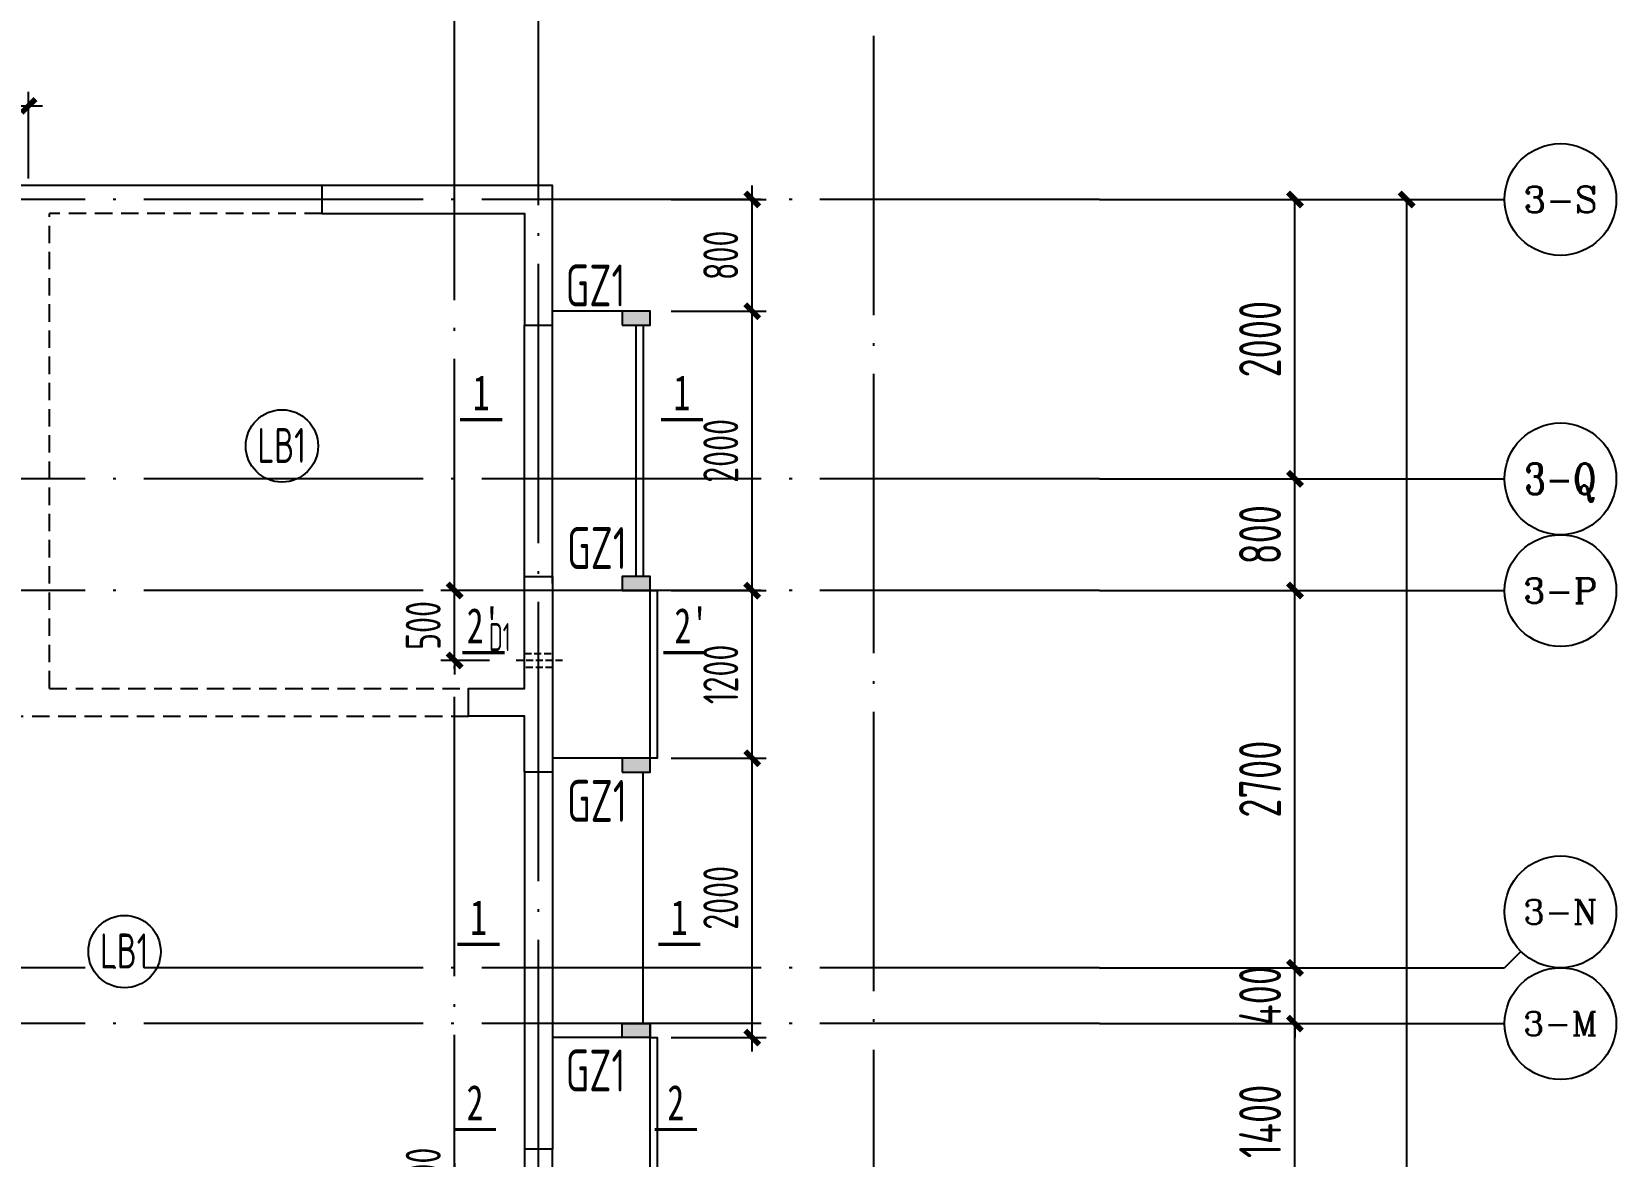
# Model space of a CAD drawing. Extents: x -173820 to 521180, y -715739 to 158231.
# Drawn here: x 36728 to 48070, y -96469 to -88418 of the extents above; entities that cross this region are included whole.
import ezdxf
from ezdxf.enums import TextEntityAlignment as Align

# ---------------------------------------------------------------- set-up
doc = ezdxf.new("R2010")
doc.units = 0
doc.header["$LTSCALE"] = 1000
for name, pattern in [('CONTINOUS', [0]), ('DASH', [0.35, 0.25, -0.1]), ('DOTE', [2.42, 2, -0.2, 0.02, -0.2]), ('HIDDEN2', [0.1875, 0.125, -0.0625])]:
    doc.linetypes.add(name, pattern=pattern)
for name, color, linetype in [('A-线脚看线', 9, 'Continuous'), ('A-设备穿墙洞', 161, 'Continuous'), ('AXIS', 1, 'DOTE'), ('AXIS_TEXT', 7, 'Continuous'), ('DIM', 3, 'Continuous'), ('DIM1', 3, 'Continuous'), ('填充', 8, 'Continuous'), ('墙', 6, 'Continuous'), ('挑板', 3, 'Continuous'), ('柱', 2, 'Continuous'), ('梁', 4, 'HIDDEN2'), ('模板线', 3, 'Continuous'), ('钢筋_文字', 7, 'Continuous'), ('钢筋长度标注', 7, 'Continuous')]:
    doc.layers.add(name, color=color, linetype=linetype)
doc.styles.add('_TCH_AXIS', font='COMPLEX', dxfattribs={"bigfont": 'GBCBIG'})
doc.styles.add('COMPLEX', font='COMPLEX')
doc.styles.add('TSSD_BOLD', font='tssdeng2.shx', dxfattribs={"width": 0.7, "height": 250, "bigfont": 'CHINA.shx'})
doc.styles.add('TSSD_Dimension', font='tssdeng.shx', dxfattribs={"width": 0.7, "bigfont": 'Hztxt.shx'})
doc.styles.add('zzt', font='tssdeng.shx', dxfattribs={"width": 0.7, "height": 300, "bigfont": 'tssdchn.shx'})
doc.styles.add('黑体', font='simhei.ttf', dxfattribs={"width": 0.8})
doc.dimstyles.new('DIM_1_100', dxfattribs={"dimtxt": 300, "dimasz": 100, "dimexe": 200, "dimexo": 50, "dimgap": 100, "dimtad": 1, "dimdec": 0, "dimzin": 0, "dimdsep": 46, "dimtxsty": 'zzt', "dimblk": 'ARCHTICK', "dimcen": 0, "dimclrt": 7, "dimadec": 0, "dimazin": 0, "dimtfac": 1, "dimtdec": 0, "dimtix": 1, "dimtmove": 2, "dimatfit": 0, "dimldrblk": 'ARCHTICK', "dimfxl": 0, "dimtolj": 1, "dimarcsym": 0})
doc.dimstyles.new('TSSD_100_100', dxfattribs={"dimtxt": 250, "dimasz": 100, "dimexe": 100, "dimexo": 250, "dimgap": 100, "dimtad": 1, "dimdec": 0, "dimzin": 0, "dimdsep": 46, "dimtxsty": 'TSSD_Dimension', "dimblk": 'ARCHTICK', "dimcen": 0, "dimdle": 100, "dimclrd": 3, "dimclre": 3, "dimclrt": 7, "dimadec": 0, "dimazin": 0, "dimtfac": 1, "dimtdec": 0, "dimtix": 1, "dimtmove": 2, "dimatfit": 3, "dimfxl": 0, "dimtolj": 1, "dimtzin": 0, "dimarcsym": 0})

# ---------------------------------------------------------------- blocks, each defined once
blk = doc.blocks.new('$1785032')
at = {"layer": '墙', "elevation": 0}
for points in [[(45800, 20900), (45800, 21900), (44150, 21900), (44150, 21700), (45600, 21700), (45600, 20900)], [(45800, 19100), (45800, 17700), (45600, 17700), (45600, 18100), (45200, 18100), (45200, 18300), (45600, 18300), (45600, 19100)], [(45800, 14400), (45800, 15000), (45600, 15000), (45600, 14600), (44150, 14600), (44150, 14400), (45000, 14400), (45000, 14300), (45200, 14300), (45200, 14400)]]:
    blk.add_lwpolyline(points, close=True, dxfattribs=at)
blk = doc.blocks.new('_ArchTick')
at = {"color": 4, "linetype": 'ByBlock', "const_width": 0.4}
blk.add_lwpolyline([(-0.5, -0.5), (0.5, 0.5)], dxfattribs=at)
blk = doc.blocks.new('*D405')
at = {"layer": 'Defpoints', "color": 0}
for p in [(49615, 14200), (51015, 14200), (49615, 12800)]:
    blk.add_point(p, dxfattribs=at)
at = {"layer": 'DIM1', "color": 0, "lineweight": -2}
for p, q in [((49665, 14200), (51215, 14200)), ((51015, 12800), (51015, 14200)), ((49665, 12800), (51215, 12800))]:
    blk.add_line(p, q, dxfattribs=at)
at = {"layer": 'DIM1', "color": 0, "lineweight": -2, "xscale": 100, "yscale": 100, "zscale": 100}
for p, rotation in [((51015, 14200), 90), ((51015, 12800), 270)]:
    blk.add_blockref('_ArchTick', p, dxfattribs=dict(at, rotation=rotation))
at = {"layer": 'DIM1', "color": 7, "insert": (50765, 13500), "char_height": 300, "attachment_point": 5, "rotation": 90, "style": 'zzt'}
blk.add_mtext('\\A1;1400', dxfattribs=at)
blk = doc.blocks.new('*D406')
at = {"layer": 'Defpoints', "color": 0}
for p in [(49615, 14600), (51015, 14600), (49615, 14200)]:
    blk.add_point(p, dxfattribs=at)
at = {"layer": 'DIM1', "color": 0, "lineweight": -2}
for p, q in [((51015, 14600), (51015, 14700)), ((49665, 14600), (51215, 14600)), ((51015, 14200), (51015, 14600)), ((49665, 14200), (51215, 14200)), ((51015, 14200), (51015, 14100))]:
    blk.add_line(p, q, dxfattribs=at)
at = {"layer": 'DIM1', "color": 0, "lineweight": -2, "xscale": 100, "yscale": 100, "zscale": 100}
for p, rotation in [((51015, 14600), 270), ((51015, 14200), 90)]:
    blk.add_blockref('_ArchTick', p, dxfattribs=dict(at, rotation=rotation))
at = {"layer": 'DIM1', "color": 7, "insert": (50765, 14400), "char_height": 300, "attachment_point": 5, "rotation": 90, "style": 'zzt'}
blk.add_mtext('\\A1;400', dxfattribs=at)
blk = doc.blocks.new('*D407')
at = {"layer": 'Defpoints', "color": 0}
for p in [(49615, 17300), (51015, 17300), (49615, 14600)]:
    blk.add_point(p, dxfattribs=at)
at = {"layer": 'DIM1', "color": 0, "lineweight": -2}
for p, q in [((49665, 17300), (51215, 17300)), ((51015, 14600), (51015, 17300)), ((49665, 14600), (51215, 14600))]:
    blk.add_line(p, q, dxfattribs=at)
at = {"layer": 'DIM1', "color": 0, "lineweight": -2, "xscale": 100, "yscale": 100, "zscale": 100}
for p, rotation in [((51015, 17300), 90), ((51015, 14600), 270)]:
    blk.add_blockref('_ArchTick', p, dxfattribs=dict(at, rotation=rotation))
at = {"layer": 'DIM1', "color": 7, "insert": (50765, 15950), "char_height": 300, "attachment_point": 5, "rotation": 90, "style": 'zzt'}
blk.add_mtext('\\A1;2700', dxfattribs=at)
blk = doc.blocks.new('*D408')
at = {"layer": 'Defpoints', "color": 0}
for p in [(49615, 18100), (51015, 18100), (49615, 17300)]:
    blk.add_point(p, dxfattribs=at)
at = {"layer": 'DIM1', "color": 0, "lineweight": -2}
for p, q in [((49665, 18100), (51215, 18100)), ((51015, 17300), (51015, 18100)), ((49665, 17300), (51215, 17300))]:
    blk.add_line(p, q, dxfattribs=at)
at = {"layer": 'DIM1', "color": 0, "lineweight": -2, "xscale": 100, "yscale": 100, "zscale": 100}
for p, rotation in [((51015, 18100), 90), ((51015, 17300), 270)]:
    blk.add_blockref('_ArchTick', p, dxfattribs=dict(at, rotation=rotation))
at = {"layer": 'DIM1', "color": 7, "insert": (50765, 17700), "char_height": 300, "attachment_point": 5, "rotation": 90, "style": 'zzt'}
blk.add_mtext('\\A1;800', dxfattribs=at)
blk = doc.blocks.new('*D409')
at = {"layer": 'Defpoints', "color": 0}
for p in [(49615, 20100), (51015, 20100), (49615, 18100)]:
    blk.add_point(p, dxfattribs=at)
at = {"layer": 'DIM1', "color": 0, "lineweight": -2}
for p, q in [((49665, 20100), (51215, 20100)), ((51015, 18100), (51015, 20100)), ((49665, 18100), (51215, 18100))]:
    blk.add_line(p, q, dxfattribs=at)
at = {"layer": 'DIM1', "color": 0, "lineweight": -2, "xscale": 100, "yscale": 100, "zscale": 100}
for p, rotation in [((51015, 20100), 90), ((51015, 18100), 270)]:
    blk.add_blockref('_ArchTick', p, dxfattribs=dict(at, rotation=rotation))
at = {"layer": 'DIM1', "color": 7, "insert": (50765, 19100), "char_height": 300, "attachment_point": 5, "rotation": 90, "style": 'zzt'}
blk.add_mtext('\\A1;2000', dxfattribs=at)
blk = doc.blocks.new('*D410')
at = {"layer": 'Defpoints', "color": 0}
for p in [(49615, 20100), (51815, 20100), (49615, -1600)]:
    blk.add_point(p, dxfattribs=at)
at = {"layer": 'DIM1', "color": 0, "lineweight": -2}
for p, q in [((49665, 20100), (52015, 20100)), ((51815, -1600), (51815, 20100)), ((49665, -1600), (52015, -1600))]:
    blk.add_line(p, q, dxfattribs=at)
at = {"layer": 'DIM1', "color": 0, "lineweight": -2, "xscale": 100, "yscale": 100, "zscale": 100}
for p, rotation in [((51815, 20100), 90), ((51815, -1600), 270)]:
    blk.add_blockref('_ArchTick', p, dxfattribs=dict(at, rotation=rotation))
at = {"layer": 'DIM1', "color": 7, "insert": (51565, 9250), "char_height": 300, "attachment_point": 5, "rotation": 90, "style": 'zzt'}
blk.add_mtext('\\A1;21700', dxfattribs=at)
blk = doc.blocks.new('_AXISO')
at = {"color": 3}
blk.add_circle((0, 0), 0.5, dxfattribs=at)
at = {"layer": 'AXIS_TEXT', "color": 3, "style": 'COMPLEX', "width": 1.041667}
blk.add_attdef('A', text='', height=0.56, dxfattribs=at).set_placement((-0.25, -0.28), (0.25, -0.28), align=Align.FIT)
blk = doc.blocks.new('*D1982')
at = {"layer": 'Defpoints', "color": 0}
for p in [(36705, -88949), (35805, -89719), (36705, -89719)]:
    blk.add_point(p, dxfattribs=at)
at = {"layer": 'DIM', "color": 3, "lineweight": -2}
for p, q in [((35805, -89469), (35805, -88849)), ((36705, -89469), (36705, -88849)), ((35705, -88949), (36805, -88949))]:
    blk.add_line(p, q, dxfattribs=at)
at = {"layer": 'DIM', "color": 3, "lineweight": -2, "xscale": 100, "yscale": 100, "zscale": 100, "rotation": 180}
blk.add_blockref('_ArchTick', (35805, -88949), dxfattribs=at)
at = {"layer": 'DIM', "color": 3, "lineweight": -2, "xscale": 100, "yscale": 100, "zscale": 100}
blk.add_blockref('_ArchTick', (36705, -88949), dxfattribs=at)
at = {"layer": 'DIM', "color": 7, "insert": (36255, -88724), "char_height": 250, "attachment_point": 5, "style": 'TSSD_Dimension'}
blk.add_mtext('\\A1;900', dxfattribs=at)
blk = doc.blocks.new('*D2027')
at = {"layer": 'Defpoints', "color": 0}
for p in [(41055, -93619), (41885, -93619), (41055, -95619)]:
    blk.add_point(p, dxfattribs=at)
at = {"layer": 'DIM', "color": 3, "lineweight": -2}
for p, q in [((41885, -95719), (41885, -93519)), ((41305, -93619), (41985, -93619)), ((41305, -95619), (41985, -95619))]:
    blk.add_line(p, q, dxfattribs=at)
at = {"layer": 'DIM', "color": 3, "lineweight": -2, "xscale": 100, "yscale": 100, "zscale": 100}
for p, rotation in [((41885, -93619), 90), ((41885, -95619), 270)]:
    blk.add_blockref('_ArchTick', p, dxfattribs=dict(at, rotation=rotation))
at = {"layer": 'DIM', "color": 7, "insert": (41660, -94619), "char_height": 250, "attachment_point": 5, "rotation": 90, "style": 'TSSD_Dimension'}
blk.add_mtext('\\A1;2000', dxfattribs=at)
blk = doc.blocks.new('*D2028')
at = {"layer": 'Defpoints', "color": 0}
for p in [(41055, -89619), (41885, -89619), (41055, -90419)]:
    blk.add_point(p, dxfattribs=at)
at = {"layer": 'DIM', "color": 3, "lineweight": -2}
for p, q in [((41885, -90519), (41885, -89519)), ((41305, -89619), (41985, -89619)), ((41305, -90419), (41985, -90419))]:
    blk.add_line(p, q, dxfattribs=at)
at = {"layer": 'DIM', "color": 3, "lineweight": -2, "xscale": 100, "yscale": 100, "zscale": 100}
for p, rotation in [((41885, -89619), 90), ((41885, -90419), 270)]:
    blk.add_blockref('_ArchTick', p, dxfattribs=dict(at, rotation=rotation))
at = {"layer": 'DIM', "color": 7, "insert": (41660, -90019), "char_height": 250, "attachment_point": 5, "rotation": 90, "style": 'TSSD_Dimension'}
blk.add_mtext('\\A1;800', dxfattribs=at)
blk = doc.blocks.new('$1839168')
at = {"layer": '柱'}
blk.add_hatch(color=8, dxfattribs=at).paths.add_polyline_path([(0, 200), (0, 0), (100, 0), (100, 200)])
at = {"layer": '柱', "color": 3, "elevation": 0}
blk.add_lwpolyline([(0, 200), (0, 0), (100, 0), (100, 200)], close=True, dxfattribs=at)
blk = doc.blocks.new('$1691164')
at = {"layer": '柱'}
blk.add_hatch(color=8, dxfattribs=at).paths.add_polyline_path([(0, 0), (100, 0), (100, 200), (0, 200)])
at = {"layer": '柱', "color": 3, "elevation": 0}
blk.add_lwpolyline([(100, 200), (0, 200), (0, 0), (100, 0), (100, 0), (100, 0)], close=True, dxfattribs=at)
blk = doc.blocks.new('$1605056')
at = {"layer": '模板线', "color": 4, "const_width": 22.7}
for points in [[(0, 0), (302, 0)], [(1438, 0), (1740, 0)]]:
    blk.add_lwpolyline(points, dxfattribs=at)
at = {"layer": '模板线', "color": 0, "style": '黑体', "width": 0.7}
for p in [(151, 193), (1588, 193)]:
    blk.add_text('1', height=252, dxfattribs=at).set_placement(p, align=Align.MIDDLE_CENTER)
blk = doc.blocks.new('$1324012')
at = {"layer": '模板线', "color": 4, "const_width": 22.7}
for points in [[(0, 0), (302, 0)], [(1438, 0), (1740, 0)]]:
    blk.add_lwpolyline(points, dxfattribs=at)
at = {"layer": '模板线', "color": 0, "style": '黑体', "width": 0.7}
for p in [(151, 193), (1588, 193)]:
    blk.add_text('2', height=252, dxfattribs=at).set_placement(p, align=Align.MIDDLE_CENTER)
blk = doc.blocks.new('*D1958')
at = {"layer": 'Defpoints', "color": 0}
for p in [(41055, -90419), (41885, -90419), (41055, -92419)]:
    blk.add_point(p, dxfattribs=at)
at = {"layer": 'DIM', "color": 3, "lineweight": -2}
for p, q in [((41885, -92519), (41885, -90319)), ((41305, -90419), (41985, -90419)), ((41305, -92419), (41985, -92419))]:
    blk.add_line(p, q, dxfattribs=at)
at = {"layer": 'DIM', "color": 3, "lineweight": -2, "xscale": 100, "yscale": 100, "zscale": 100}
for p, rotation in [((41885, -90419), 90), ((41885, -92419), 270)]:
    blk.add_blockref('_ArchTick', p, dxfattribs=dict(at, rotation=rotation))
at = {"layer": 'DIM', "color": 7, "insert": (41660, -91419), "char_height": 250, "attachment_point": 5, "rotation": 90, "style": 'TSSD_Dimension'}
blk.add_mtext('\\A1;2000', dxfattribs=at)
blk = doc.blocks.new('*D1959')
at = {"layer": 'Defpoints', "color": 0}
for p in [(41055, -92419), (41885, -92419), (41055, -93619)]:
    blk.add_point(p, dxfattribs=at)
at = {"layer": 'DIM', "color": 3, "lineweight": -2}
for p, q in [((41885, -93719), (41885, -92319)), ((41305, -92419), (41985, -92419)), ((41305, -93619), (41985, -93619))]:
    blk.add_line(p, q, dxfattribs=at)
at = {"layer": 'DIM', "color": 3, "lineweight": -2, "xscale": 100, "yscale": 100, "zscale": 100}
for p, rotation in [((41885, -92419), 90), ((41885, -93619), 270)]:
    blk.add_blockref('_ArchTick', p, dxfattribs=dict(at, rotation=rotation))
at = {"layer": 'DIM', "color": 7, "insert": (41660, -93019), "char_height": 250, "attachment_point": 5, "rotation": 90, "style": 'TSSD_Dimension'}
blk.add_mtext('\\A1;1200', dxfattribs=at)
blk = doc.blocks.new('$1466424')
at = {"layer": '钢筋_文字'}
for centre in [(43864, 20039, 0), (42737, 16419, 0)]:
    blk.add_circle(centre, 259, dxfattribs=at)
at = {"layer": '钢筋_文字', "style": 'TSSD_BOLD', "width": 0.7}
for p in [(43689, 19918, 0), (42562, 16299, 0)]:
    blk.add_text('LB1', height=250, dxfattribs=at).set_placement(p)
blk = doc.blocks.new('*D11686')
at = {"layer": 'Defpoints', "color": 0}
for p in [(46500, 13648), (46000, 13348), (46500, 13348, 0)]:
    blk.add_point(p, dxfattribs=at)
at = {"layer": 'DIM1', "color": 3, "lineweight": -2}
for p, q in [((46000, 13748), (46000, 13248)), ((46250, 13648), (45900, 13648)), ((46250, 13348), (45900, 13348))]:
    blk.add_line(p, q, dxfattribs=at)
at = {"layer": 'DIM1', "color": 3, "lineweight": -2, "xscale": 100, "yscale": 100, "zscale": 100}
for p, rotation in [((46000, 13648), 90), ((46000, 13348), 270)]:
    blk.add_blockref('_ArchTick', p, dxfattribs=dict(at, rotation=rotation))
at = {"layer": 'DIM1', "color": 7, "insert": (45775, 13687), "char_height": 250, "attachment_point": 5, "rotation": 90, "style": 'TSSD_Dimension'}
blk.add_mtext('\\A1;300', dxfattribs=at)
blk = doc.blocks.new('*D11688')
at = {"layer": 'Defpoints', "color": 0}
for p in [(46000, 17848), (46500, 17848, 0), (46500, 17348)]:
    blk.add_point(p, dxfattribs=at)
at = {"layer": 'DIM1', "color": 3, "lineweight": -2}
for p, q in [((46000, 17848), (46000, 17948)), ((46250, 17848), (45900, 17848)), ((46000, 17348), (46000, 17848)), ((46250, 17348), (45900, 17348)), ((46000, 17348), (46000, 17248))]:
    blk.add_line(p, q, dxfattribs=at)
at = {"layer": 'DIM1', "color": 3, "lineweight": -2, "xscale": 100, "yscale": 100, "zscale": 100}
for p, rotation in [((46000, 17848), 270), ((46000, 17348), 90)]:
    blk.add_blockref('_ArchTick', p, dxfattribs=dict(at, rotation=rotation))
at = {"layer": 'DIM1', "color": 7, "insert": (45775, 17598), "char_height": 250, "attachment_point": 5, "rotation": 90, "style": 'TSSD_Dimension'}
blk.add_mtext('\\A1;500', dxfattribs=at)
blk = doc.blocks.new('$133032')
at = {"layer": '挑板'}
for points in [[(46500, 14700), (46500, 16000), (46450, 16000), (46450, 17800), (46500, 17800), (46500, 19200), (46400, 19200), (46400, 21000), (46500, 21000), (46500, 21100), (45800, 21100), (45800, 22000), (35700, 22000)], [(46400, 19100), (45800, 19100)], [(46500, 17900), (45800, 17900)], [(46500, 15900), (45800, 15900)]]:
    blk.add_lwpolyline(points, dxfattribs=at)
blk = doc.blocks.new('$1846077')
at = {"layer": 'A-线脚看线', "color": 5, "elevation": 0}
for points in [[(46500, 20950), (46500, 19150)], [(46550, 19050), (46600, 19050), (46600, 17850), (46550, 17850)], [(46500, 15950), (46500, 17750)], [(46550, 15850), (46600, 15850), (46600, 14650)]]:
    blk.add_lwpolyline(points, dxfattribs=at)
blk = doc.blocks.new('$1345812')
at = {"layer": '模板线', "color": 4, "const_width": 22.7}
for points in [[(0, 0), (302, 0)], [(1438, 0), (1740, 0)]]:
    blk.add_lwpolyline(points, dxfattribs=at)
at = {"layer": '模板线', "color": 0, "style": '黑体', "width": 0.7}
for p in [(151, 193), (1638, 193)]:
    blk.add_text("2'", height=252, dxfattribs=at).set_placement(p, align=Align.MIDDLE_CENTER)
blk = doc.blocks.new('$1783196')
at = {"layer": 'AXIS'}
for p, q in [((50234.9, 15688.3), (50234.9, 27859.5)), ((50834.9, 18788.3), (50834.9, 27859.5)), ((53234.9, 3480), (53234.9, 27859.5)), ((54849.9, 26088.3), (40934.9, 26088.3)), ((54849.9, 24088.3), (40934.9, 24088.3)), ((54849.9, 23288.3), (29334.9, 23288.3)), ((54849.9, 20588.3), (27334.9, 20588.3)), ((54849.9, 20188.3), (4360, 20188.3))]:
    blk.add_line(p, q, dxfattribs=at)
at = {"layer": 'DIM1'}
for p, q in [((54849.9, 26088.3), (57749.9, 26088.3)), ((54849.9, 24088.3), (57749.9, 24088.3)), ((54849.9, 23288.3), (57749.9, 23288.3)), ((57867, 20705.5), (57749.9, 20588.3)), ((54849.9, 20588.3), (57749.9, 20588.3)), ((54849.9, 20188.3), (57749.9, 20188.3))]:
    blk.add_line(p, q, dxfattribs=at)
ref = blk.add_blockref('_AXISO', (58149.9, 26088.3), dxfattribs=dict(at, xscale=800, yscale=800, zscale=800))
ref.add_attrib('A', '3-S', dxfattribs={"layer": 'AXIS_TEXT', "height": 187.78, "style": '_TCH_AXIS'}).set_placement((57886.1, 25994.4), (58413.7, 25994.4), align=Align.FIT)
ref = blk.add_blockref('_AXISO', (58149.9, 24088.3), dxfattribs=dict(at, xscale=800, yscale=800, zscale=800))
ref.add_attrib('A', '3-Q', dxfattribs={"layer": 'AXIS_TEXT', "height": 219.58, "style": '_TCH_AXIS', "width": 0.807692}).set_placement((57892.3, 23978.6), (58407.5, 23978.6), align=Align.FIT)
ref = blk.add_blockref('_AXISO', (58149.9, 23288.3), dxfattribs=dict(at, xscale=800, yscale=800, zscale=800))
ref.add_attrib('A', '3-P', dxfattribs={"layer": 'AXIS_TEXT', "height": 179.65, "style": '_TCH_AXIS'}).set_placement((57884.7, 23198.5), (58415.1, 23198.5), align=Align.FIT)
ref = blk.add_blockref('_AXISO', (58149.9, 20988.3), dxfattribs=dict(at, xscale=800, yscale=800, zscale=800))
ref.add_attrib('A', '3-N', dxfattribs={"layer": 'AXIS_TEXT', "height": 174.59, "style": '_TCH_AXIS'}).set_placement((57883.8, 20901), (58415.9, 20901), align=Align.FIT)
ref = blk.add_blockref('_AXISO', (58149.9, 20188.3), dxfattribs=dict(at, xscale=800, yscale=800, zscale=800))
ref.add_attrib('A', '3-M', dxfattribs={"layer": 'AXIS_TEXT', "height": 169.79, "style": '_TCH_AXIS'}).set_placement((57883.1, 20103.4), (58416.7, 20103.4), align=Align.FIT)
for p1, p2, distance, picture, middle in [((54849.9, 24088.3), (54849.9, 26088.3), -1400, '*D409', (55999.9, 25088.3)), ((54849.9, 4388.3), (54849.9, 26088.3), -2200, '*D410', (56799.9, 15238.3)), ((54849.9, 23288.3), (54849.9, 24088.3), -1400, '*D408', (55999.9, 23688.3)), ((54849.9, 20588.3), (54849.9, 23288.3), -1400, '*D407', (55999.9, 21938.3)), ((54849.9, 20188.3), (54849.9, 20588.3), -1400, '*D406', (55999.9, 20388.3)), ((54849.9, 18788.3), (54849.9, 20188.3), -1400, '*D405', (55999.9, 19488.3))]:
    dim = blk.add_aligned_dim(p1=p1, p2=p2, distance=distance, dimstyle='DIM_1_100', dxfattribs=at)
    dim.commit()
    dim.dimension.update_dxf_attribs({"geometry": picture, "text_midpoint": middle, "insert": (5234.9, 5988.3)})
blk = doc.blocks.new('$1186913')
at = {"layer": 'A-设备穿墙洞', "linetype": 'DASH', "ltscale": 0.2}
blk.add_lwpolyline([(46500.2, 17297.9), (46500.2, 17397.9), (46700.2, 17397.9), (46700.2, 17297.9)], close=True, dxfattribs=at)
blk.add_lwpolyline([(46771.5, 17347.9), (46433, 17347.9)], dxfattribs=at)
at = {"layer": 'A-设备穿墙洞', "color": 7, "linetype": 'DASH', "ltscale": 0.2, "style": 'zzt', "width": 0.6}
blk.add_text('D1', height=200, dxfattribs=at).set_placement((46245.9, 17415.1))
at = {"layer": 'DIM1'}
dim = blk.add_linear_dim(base=(46000.2, 17847.9), p1=(46500.2, 17347.9), p2=(46500.2, 17847.9, 0), angle=90, dimstyle='TSSD_100_100', dxfattribs=at)
dim.commit()
dim.dimension.update_dxf_attribs({"geometry": '*D11688', "text_midpoint": (45775.2, 17597.9)})
dim = blk.add_linear_dim(base=(46000.2, 13347.9), p1=(46500.2, 13647.9), p2=(46500.2, 13347.9, 0), angle=90, dimstyle='TSSD_100_100', dxfattribs=at)
dim.commit()
dim.dimension.update_dxf_attribs({"geometry": '*D11686', "text_midpoint": (45775.2, 13687.5), "dimtype": 128})

msp = doc.modelspace()

# ---------------------------------------------------------------- linework, layer by layer
at = {"layer": '梁', "linetype": 'Continuous'}
for p, q in [((38805.3, -89519.2, 0), (33355.3, -89519.2, 0)), ((40255.3, -92369.2, 0), (40255.3, -90519.2, 0)), ((40455.3, -92369.2, 0), (40455.3, -90519.2, 0)), ((40255.3, -93719.2, 0), (40255.3, -96419.2, 0)), ((40455.3, -93719.2, 0), (40455.3, -96419.2, 0))]:
    msp.add_line(p, q, dxfattribs=at)
at = {"layer": '梁'}
for p, q in [((38805.3, -89719.2, 0), (36855.3, -89719.2, 0)), ((36855.3, -93119.2, 0), (36855.3, -89719.2, 0)), ((36855.3, -93119.2, 0), (39855.3, -93119.2, 0)), ((33355.3, -93319.2, 0), (39855.3, -93319.2, 0))]:
    msp.add_line(p, q, dxfattribs=at)

# ---------------------------------------------------------------- block references
at = {"layer": 'A-设备穿墙洞'}
msp.add_blockref('$1186913', (-6244.8, -110267), dxfattribs=at)
at = {"layer": '填充', "linetype": 'Continuous'}
msp.add_blockref('$1783196', (-10479.5, -115707.5, 0), dxfattribs=at)
at = {"layer": '墙'}
msp.add_blockref('$1785032', (-5344.7, -111419.2), dxfattribs=at)
at = {"layer": '挑板'}
for name, p in [('$1846077', (-5394.7, -111469.2)), ('$133032', (-5344.7, -111519.2, 0))]:
    msp.add_blockref(name, p, dxfattribs=at)
at = {"layer": '柱', "rotation": 90}
for p in [(41155.3, -90519.2), (41155.3, -92419.2), (41155.3, -93719.2)]:
    msp.add_blockref('$1839168', p, dxfattribs=at)
at = {"layer": '柱', "xscale": -1, "rotation": 90}
msp.add_blockref('$1691164', (41155.3, -95519.2), dxfattribs=at)
at = {"layer": '模板线'}
for name, p in [('$1605056', (39793.9, -91195.7, 0)), ('$1345812', (39810.8, -92863.1, 0)), ('$1605056', (39774.8, -94952.1, 0)), ('$1324012', (39750, -96277.6, 0))]:
    msp.add_blockref(name, p, dxfattribs=at)
at = {"layer": '钢筋长度标注'}
msp.add_blockref('$1466424', (-5344.7, -111422.9, 0), dxfattribs=at)

# ---------------------------------------------------------------- texts
at = {"layer": '模板线', "color": 7, "linetype": 'CONTINOUS', "style": 'zzt', "width": 0.7}
for p in [(40549.3, -90384.7, 0), (40559.3, -92264.7, 0), (40559.3, -94074.7, 0), (40549.3, -96004.7, 0)]:
    msp.add_text('GZ1', height=300, dxfattribs=at).set_placement(p)

# ---------------------------------------------------------------- dimensions: what is measured, and where the dimension line sits
at = {"layer": 'DIM'}
dim = msp.add_linear_dim(base=(36705.3, -88949.2, 0), p1=(35805.3, -89719.2, 0), p2=(36705.3, -89719.2, 0), dimstyle='TSSD_100_100', dxfattribs=at)
dim.commit()
dim.dimension.update_dxf_attribs({"geometry": '*D1982', "text_midpoint": (36255.3, -88724.2, 0)})
for base, p1, p2, picture, middle in [((41885.3, -89619.2, 0), (41055.3, -90419.2, 0), (41055.3, -89619.2, 0), '*D2028', (41660.3, -90019.2, 0)), ((41885.3, -90419.2, 0), (41055.3, -92419.2, 0), (41055.3, -90419.2, 0), '*D1958', (41660.3, -91419.2, 0)), ((41885.3, -92419.2, 0), (41055.3, -93619.2, 0), (41055.3, -92419.2, 0), '*D1959', (41660.3, -93019.2, 0)), ((41885.3, -93619.2, 0), (41055.3, -95619.2, 0), (41055.3, -93619.2, 0), '*D2027', (41660.3, -94619.2, 0))]:
    dim = msp.add_linear_dim(base=base, p1=p1, p2=p2, angle=90, dimstyle='TSSD_100_100', dxfattribs=at)
    dim.commit()
    dim.dimension.update_dxf_attribs({"geometry": picture, "text_midpoint": middle})

doc.saveas('drawing.dxf')
